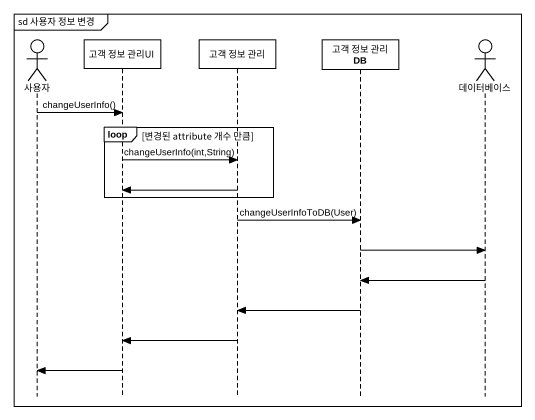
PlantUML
@startuml
mainframe sd 사용자 정보 변경
hide footbox
actor 사용자
participant "고객 정보 관리UI" as 고객_정보_관리UI
participant "고객 정보 관리" as 고객_정보_관리
participant "고객 정보 관리 DB" as 고객_정보_관리_DB
actor 데이터베이스

사용자 -> 고객_정보_관리UI : changeUserInfo()
loop 변경된 attribute 개수 만큼
  고객_정보_관리UI -> 고객_정보_관리 : changeUserInfo(int,String)
  고객_정보_관리 -> 고객_정보_관리UI
end
고객_정보_관리 -> 고객_정보_관리_DB : changeUserInfoToDB(User)
고객_정보_관리_DB -> 데이터베이스
데이터베이스 -> 고객_정보_관리_DB
고객_정보_관리_DB -> 고객_정보_관리
고객_정보_관리 -> 고객_정보_관리UI
고객_정보_관리UI -> 사용자
@enduml
